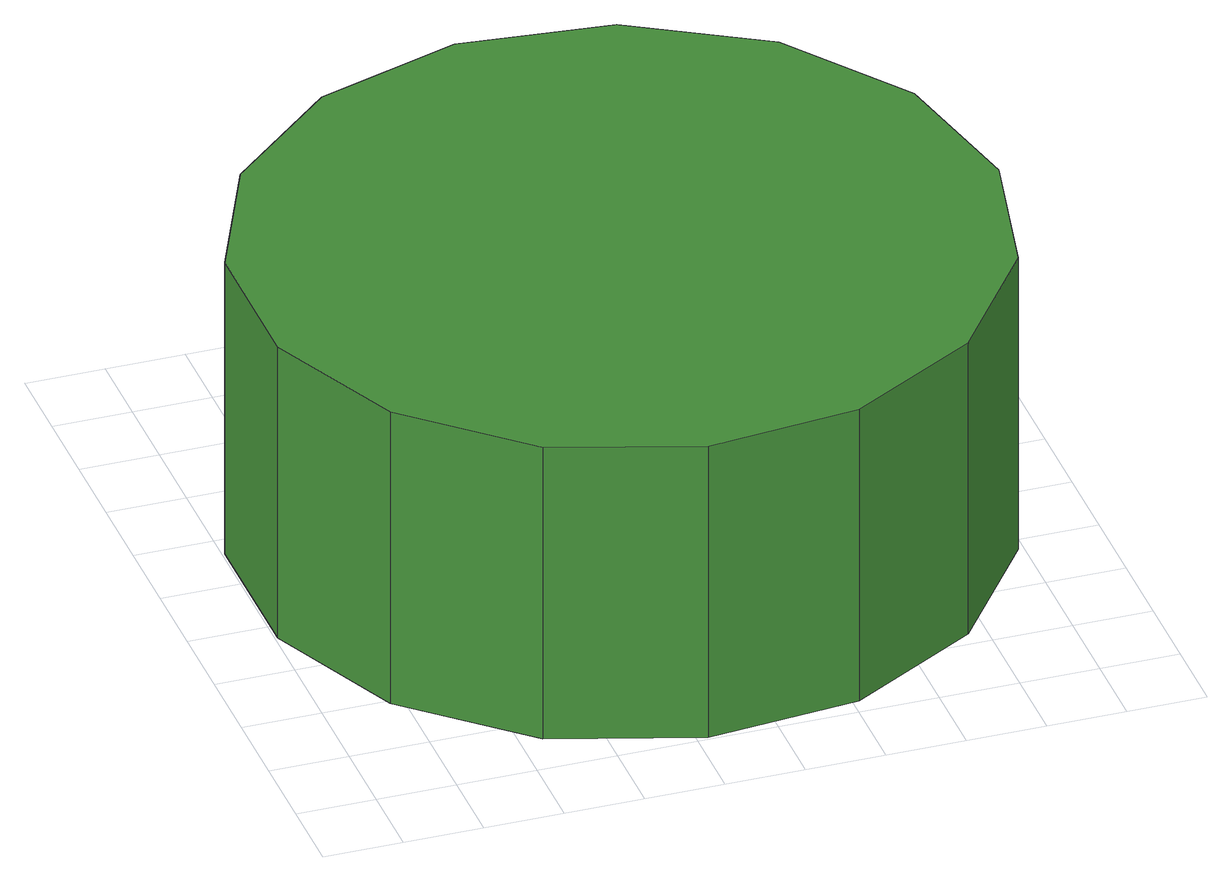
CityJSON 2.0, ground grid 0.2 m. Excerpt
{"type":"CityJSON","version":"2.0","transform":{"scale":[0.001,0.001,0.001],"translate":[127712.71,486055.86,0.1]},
"CityObjects":{
"tree1":{"type":"SolitaryVegetationObject","attributes":{"function":"something"},"geometry":[{"type":"MultiSurface","lod":"1","boundaries":[[[0,1,2,3,4,5,6,7,8,9,10,11,12,13,14]],[[15,16,17,18,19,20,21,22,23,24,25,26,27,28,29]],[[0,29,28,1]],[[1,28,27,2]],[[2,27,26,3]],[[3,26,25,4]],[[4,25,24,5]],[[5,24,23,6]],[[6,23,22,7]],[[7,22,21,8]],[[8,21,20,9]],[[9,20,19,10]],[[10,19,18,11]],[[11,18,17,12]],[[12,17,16,13]],[[13,16,15,14]],[[14,15,29,0]]]}]}
},
"vertices":[
[1866,941,817],[1785,1323,817],[1555,1640,817],[1217,1835,817],[828,1876,817],[457,1755,817],[166,1494,817],[7,1137,817],[7,746,817],[166,389,817],[457,127,817],[828,7,817],[1217,47,817],[1555,243,817],[1785,559,817],[1785,559,4],[1555,243,4],[1217,47,4],[828,7,4],[457,127,4],[166,389,4],[7,746,4],[7,1137,4],[166,1494,4],[457,1755,4],[828,1876,4],[1217,1835,4],[1555,1640,4],[1785,1323,4],[1866,941,4]
]}
